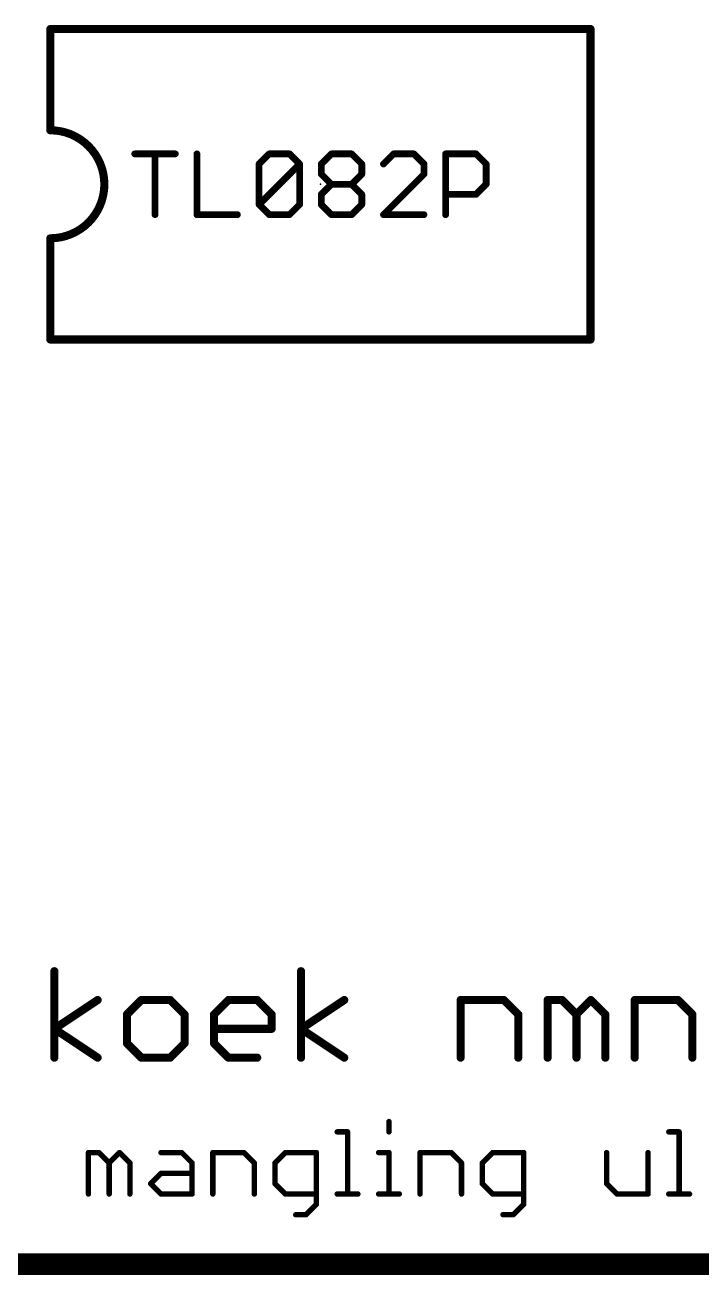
# Model space of a CAD drawing. Extents: x 0 to 100, y 0 to 80.
# Drawn here: x 18.57 to 31.31, y -0.2 to 23.32 of the extents above; entities that cross this region are included whole.
import ezdxf

# ---------------------------------------------------------------- set-up
doc = ezdxf.new("R2010")
doc.units = 0
for name, color, linetype in [('20', 7, 'CONTINUOUS'), ('21', 253, 'CONTINUOUS'), ('23', 7, 'CONTINUOUS'), ('27', 253, 'CONTINUOUS')]:
    doc.layers.add(name, color=color, linetype=linetype)

msp = doc.modelspace()

# ---------------------------------------------------------------- linework, layer by layer
at = {"layer": '20', "const_width": 0.4064}
msp.add_lwpolyline([(0, 0), (100, 0)], dxfattribs=at)
at = {"layer": '21'}
for points, const_width in [([(29.21, 23.241), (19.05, 23.241)], 0.1524), ([(19.05, 23.241), (19.05, 21.336)], 0.1524), ([(29.21, 23.241), (29.21, 17.399)], 0.1524), ([(19.05, 17.399), (19.05, 19.304)], 0.1524), ([(19.05, 17.399), (29.21, 17.399)], 0.1524), ([(19.1262, 3.8862), (19.1262, 5.5132)], 0.1524), ([(23.7648, 3.8862), (23.7648, 5.5132)], 0.1524), ([(19.1262, 4.4285), (19.9397, 4.9709)], 0.1524), ([(20.7617, 4.9709), (20.4905, 4.6997)], 0.1524), ([(21.304, 4.9709), (20.7617, 4.9709)], 0.1524), ([(21.5752, 4.6997), (21.304, 4.9709)], 0.1524), ([(22.1277, 4.6997), (22.3988, 4.9709)], 0.1524), ([(22.3988, 4.9709), (22.9411, 4.9709)], 0.1524), ([(22.9411, 4.9709), (23.2123, 4.6997)], 0.1524), ([(23.7648, 4.4285), (24.5783, 4.9709)], 0.1524), ([(26.7663, 3.8862), (26.7663, 4.9709)], 0.1524), ([(26.7663, 4.9709), (27.5798, 4.9709)], 0.1524), ([(27.5798, 4.9709), (27.8509, 4.6997)], 0.1524), ([(28.4034, 3.8862), (28.4034, 4.9709)], 0.1524), ([(28.4034, 4.9709), (28.6746, 4.9709)], 0.1524), ([(28.6746, 4.9709), (28.9457, 4.6997)], 0.1524), ([(28.9457, 4.6997), (29.2169, 4.9709)], 0.1524), ([(29.2169, 4.9709), (29.4881, 4.6997)], 0.1524), ([(30.0406, 3.8862), (30.0406, 4.9709)], 0.1524), ([(30.0406, 4.9709), (30.8541, 4.9709)], 0.1524), ([(30.8541, 4.9709), (31.1252, 4.6997)], 0.1524), ([(20.4905, 4.6997), (20.4905, 4.1574)], 0.1524), ([(21.5752, 4.1574), (21.5752, 4.6997)], 0.1524), ([(22.1277, 4.1574), (22.1277, 4.6997)], 0.1524), ([(23.2123, 4.6997), (23.2123, 4.4285)], 0.1524), ([(27.8509, 4.6997), (27.8509, 3.8862)], 0.1524), ([(28.9457, 4.6997), (28.9457, 3.8862)], 0.1524), ([(29.4881, 4.6997), (29.4881, 3.8862)], 0.1524), ([(31.1252, 4.6997), (31.1252, 3.8862)], 0.1524), ([(19.9397, 3.8862), (19.1262, 4.4285)], 0.1524), ([(23.2123, 4.4285), (22.1277, 4.4285)], 0.1524), ([(24.5783, 3.8862), (23.7648, 4.4285)], 0.1524), ([(20.4905, 4.1574), (20.7617, 3.8862)], 0.1524), ([(21.304, 3.8862), (21.5752, 4.1574)], 0.1524), ([(22.3988, 3.8862), (22.1277, 4.1574)], 0.1524), ([(20.7617, 3.8862), (21.304, 3.8862)], 0.1524), ([(22.9411, 3.8862), (22.3988, 3.8862)], 0.1524), ([(25.4193, 2.6851), (25.4193, 2.4902)], 0.1016), ([(24.4448, 2.4902), (24.6397, 2.4902)], 0.1016), ([(24.6397, 2.4902), (24.6397, 1.3208)], 0.1016), ([(30.6816, 2.4902), (30.8764, 2.4902)], 0.1016), ([(30.8764, 2.4902), (30.8764, 1.3208)], 0.1016), ([(19.7672, 1.3208), (19.7672, 2.1004)], 0.1016), ([(19.7672, 2.1004), (19.9621, 2.1004)], 0.1016), ([(19.9621, 2.1004), (20.157, 1.9055)], 0.1016), ([(20.157, 1.9055), (20.3519, 2.1004)], 0.1016), ([(20.3519, 2.1004), (20.5468, 1.9055)], 0.1016), ([(21.1315, 2.1004), (21.5213, 2.1004)], 0.1016), ([(21.5213, 2.1004), (21.7162, 1.9055)], 0.1016), ([(22.106, 1.3208), (22.106, 2.1004)], 0.1016), ([(22.106, 2.1004), (22.6907, 2.1004)], 0.1016), ([(22.6907, 2.1004), (22.8856, 1.9055)], 0.1016), ([(23.4703, 2.1004), (23.2754, 1.9055)], 0.1016), ([(24.055, 2.1004), (23.4703, 2.1004)], 0.1016), ([(24.055, 1.1259), (24.055, 2.1004)], 0.1016), ([(25.2244, 2.1004), (25.4193, 2.1004)], 0.1016), ([(25.4193, 2.1004), (25.4193, 1.3208)], 0.1016), ([(26.004, 1.3208), (26.004, 2.1004)], 0.1016), ([(26.004, 2.1004), (26.5887, 2.1004)], 0.1016), ([(26.5887, 2.1004), (26.7836, 1.9055)], 0.1016), ([(27.3683, 2.1004), (27.1734, 1.9055)], 0.1016), ([(27.953, 2.1004), (27.3683, 2.1004)], 0.1016), ([(27.953, 1.1259), (27.953, 2.1004)], 0.1016), ([(29.5122, 2.1004), (29.5122, 1.5157)], 0.1016), ([(30.2918, 1.3208), (30.2918, 2.1004)], 0.1016), ([(20.157, 1.9055), (20.157, 1.3208)], 0.1016), ([(20.5468, 1.9055), (20.5468, 1.3208)], 0.1016), ([(21.7162, 1.9055), (21.7162, 1.3208)], 0.1016), ([(22.8856, 1.9055), (22.8856, 1.3208)], 0.1016), ([(23.2754, 1.9055), (23.2754, 1.5157)], 0.1016), ([(26.7836, 1.9055), (26.7836, 1.3208)], 0.1016), ([(27.1734, 1.9055), (27.1734, 1.5157)], 0.1016), ([(20.9366, 1.5157), (21.1315, 1.7106)], 0.1016), ([(21.1315, 1.7106), (21.7162, 1.7106)], 0.1016), ([(21.1315, 1.3208), (20.9366, 1.5157)], 0.1016), ([(23.2754, 1.5157), (23.4703, 1.3208)], 0.1016), ([(27.1734, 1.5157), (27.3683, 1.3208)], 0.1016), ([(29.5122, 1.5157), (29.7071, 1.3208)], 0.1016), ([(21.7162, 1.3208), (21.1315, 1.3208)], 0.1016), ([(23.4703, 1.3208), (24.055, 1.3208)], 0.1016), ([(23.8601, 0.931), (24.055, 1.1259)], 0.1016), ([(24.4448, 1.3208), (24.8346, 1.3208)], 0.1016), ([(25.2244, 1.3208), (25.6142, 1.3208)], 0.1016), ([(27.3683, 1.3208), (27.953, 1.3208)], 0.1016), ([(27.7581, 0.931), (27.953, 1.1259)], 0.1016), ([(29.7071, 1.3208), (30.2918, 1.3208)], 0.1016), ([(30.6816, 1.3208), (31.0713, 1.3208)], 0.1016), ([(23.6652, 0.931), (23.8601, 0.931)], 0.1016), ([(27.5632, 0.931), (27.7581, 0.931)], 0.1016)]:
    msp.add_lwpolyline(points, dxfattribs=dict(at, const_width=const_width))
for points, const_width in [([(19.05, 23.2791, 1), (19.05, 23.2029)], 0.0762), ([(19.0881, 23.241, 1), (19.0119, 23.241)], 0.0762), ([(29.2481, 23.241, 1), (29.1719, 23.241)], 0.0762), ([(29.21, 23.2029, 1), (29.21, 23.2791)], 0.0762), ([(19.05, 19.304, 1), (19.05, 21.336)], 0.1524), ([(19.05, 21.3741, 1), (19.05, 21.2979)], 0.0762), ([(19.0119, 21.336, 1), (19.0881, 21.336)], 0.0762), ([(19.0881, 19.304, 1), (19.0119, 19.304)], 0.0762), ([(19.05, 19.3421, 1), (19.05, 19.2659)], 0.0762), ([(19.05, 17.4371, 1), (19.05, 17.3609)], 0.0762), ([(19.0119, 17.399, 1), (19.0881, 17.399)], 0.0762), ([(29.1719, 17.399, 1), (29.2481, 17.399)], 0.0762), ([(29.21, 17.3609, 1), (29.21, 17.4371)], 0.0762), ([(19.1643, 5.5132, 1), (19.0881, 5.5132)], 0.0762), ([(23.8029, 5.5132, 1), (23.7267, 5.5132)], 0.0762), ([(19.9608, 4.9392, 1), (19.9186, 5.0026)], 0.0762), ([(20.7617, 5.009, 1), (20.7617, 4.9328)], 0.0762), ([(20.7886, 4.9439, 1), (20.7347, 4.9978)], 0.0762), ([(21.3309, 4.9978, 1), (21.277, 4.9439)], 0.0762), ([(21.304, 4.9328, 1), (21.304, 5.009)], 0.0762), ([(22.3988, 5.009, 1), (22.3988, 4.9328)], 0.0762), ([(22.4258, 4.9439, 1), (22.3719, 4.9978)], 0.0762), ([(22.9681, 4.9978, 1), (22.9142, 4.9439)], 0.0762), ([(22.9411, 4.9328, 1), (22.9411, 5.009)], 0.0762), ([(24.5994, 4.9392, 1), (24.5572, 5.0026)], 0.0762), ([(26.8044, 4.9709, 1), (26.7282, 4.9709)], 0.0762), ([(26.7663, 5.009, 1), (26.7663, 4.9328)], 0.0762), ([(27.6067, 4.9978, 1), (27.5528, 4.9439)], 0.0762), ([(27.5798, 4.9328, 1), (27.5798, 5.009)], 0.0762), ([(28.4415, 4.9709, 1), (28.3653, 4.9709)], 0.0762), ([(28.4034, 5.009, 1), (28.4034, 4.9328)], 0.0762), ([(28.7015, 4.9978, 1), (28.6476, 4.9439)], 0.0762), ([(28.6746, 4.9328, 1), (28.6746, 5.009)], 0.0762), ([(29.2439, 4.9978, 1), (29.19, 4.9439)], 0.0762), ([(29.2439, 4.9439, 1), (29.19, 4.9978)], 0.0762), ([(30.0787, 4.9709, 1), (30.0025, 4.9709)], 0.0762), ([(30.0406, 5.009, 1), (30.0406, 4.9328)], 0.0762), ([(30.881, 4.9978, 1), (30.8271, 4.9439)], 0.0762), ([(30.8541, 4.9328, 1), (30.8541, 5.009)], 0.0762), ([(20.5286, 4.6997, 1), (20.4524, 4.6997)], 0.0762), ([(20.4636, 4.7266, 1), (20.5174, 4.6728)], 0.0762), ([(21.6133, 4.6997, 1), (21.5371, 4.6997)], 0.0762), ([(21.5482, 4.6728, 1), (21.6021, 4.7266)], 0.0762), ([(22.1658, 4.6997, 1), (22.0896, 4.6997)], 0.0762), ([(22.1007, 4.7266, 1), (22.1546, 4.6728)], 0.0762), ([(23.2504, 4.6997, 1), (23.1742, 4.6997)], 0.0762), ([(23.1854, 4.6728, 1), (23.2393, 4.7266)], 0.0762), ([(27.889, 4.6997, 1), (27.8128, 4.6997)], 0.0762), ([(27.824, 4.6728, 1), (27.8779, 4.7266)], 0.0762), ([(28.9838, 4.6997, 1), (28.9076, 4.6997)], 0.0762), ([(28.9188, 4.7266, 1), (28.9727, 4.6728)], 0.0762), ([(28.9188, 4.6728, 1), (28.9727, 4.7266)], 0.0762), ([(29.5262, 4.6997, 1), (29.45, 4.6997)], 0.0762), ([(29.4611, 4.6728, 1), (29.515, 4.7266)], 0.0762), ([(31.1633, 4.6997, 1), (31.0871, 4.6997)], 0.0762), ([(31.0983, 4.6728, 1), (31.1522, 4.7266)], 0.0762), ([(19.1473, 4.4602, 1), (19.1051, 4.3968)], 0.0762), ([(19.1051, 4.4602, 1), (19.1473, 4.3968)], 0.0762), ([(22.1277, 4.4666, 1), (22.1277, 4.3904)], 0.0762), ([(23.2123, 4.3904, 1), (23.2123, 4.4666)], 0.0762), ([(23.7859, 4.4602, 1), (23.7437, 4.3968)], 0.0762), ([(23.7437, 4.4602, 1), (23.7859, 4.3968)], 0.0762), ([(23.1742, 4.4285, 1), (23.2504, 4.4285)], 0.0762), ([(20.5174, 4.1843, 1), (20.4636, 4.1304)], 0.0762), ([(20.4524, 4.1574, 1), (20.5286, 4.1574)], 0.0762), ([(21.5371, 4.1574, 1), (21.6133, 4.1574)], 0.0762), ([(21.6021, 4.1304, 1), (21.5482, 4.1843)], 0.0762), ([(22.1546, 4.1843, 1), (22.1007, 4.1304)], 0.0762), ([(22.0896, 4.1574, 1), (22.1658, 4.1574)], 0.0762), ([(19.0881, 3.8862, 1), (19.1643, 3.8862)], 0.0762), ([(19.9186, 3.8545, 1), (19.9608, 3.9179)], 0.0762), ([(20.7617, 3.9243, 1), (20.7617, 3.8481)], 0.0762), ([(20.7347, 3.8593, 1), (20.7886, 3.9131)], 0.0762), ([(21.2771, 3.9131, 1), (21.3309, 3.8593)], 0.0762), ([(21.304, 3.8481, 1), (21.304, 3.9243)], 0.0762), ([(22.3988, 3.9243, 1), (22.3988, 3.8481)], 0.0762), ([(22.3719, 3.8593, 1), (22.4258, 3.9131)], 0.0762), ([(22.9411, 3.8481, 1), (22.9411, 3.9243)], 0.0762), ([(23.7267, 3.8862, 1), (23.8029, 3.8862)], 0.0762), ([(24.5572, 3.8545, 1), (24.5994, 3.9179)], 0.0762), ([(26.7282, 3.8862, 1), (26.8044, 3.8862)], 0.0762), ([(27.8128, 3.8862, 1), (27.889, 3.8862)], 0.0762), ([(28.3653, 3.8862, 1), (28.4415, 3.8862)], 0.0762), ([(28.9076, 3.8862, 1), (28.9838, 3.8862)], 0.0762), ([(29.45, 3.8862, 1), (29.5262, 3.8862)], 0.0762), ([(30.0025, 3.8862, 1), (30.0787, 3.8862)], 0.0762), ([(31.0871, 3.8862, 1), (31.1633, 3.8862)], 0.0762), ([(25.4447, 2.6851, 1), (25.3939, 2.6851)], 0.0508), ([(24.4448, 2.5156, 1), (24.4448, 2.4648)], 0.0508), ([(24.6651, 2.4902, 1), (24.6143, 2.4902)], 0.0508), ([(24.6397, 2.4648, 1), (24.6397, 2.5156)], 0.0508), ([(25.3939, 2.4902, 1), (25.4447, 2.4902)], 0.0508), ([(30.6816, 2.5156, 1), (30.6816, 2.4648)], 0.0508), ([(30.9018, 2.4902, 1), (30.851, 2.4902)], 0.0508), ([(30.8764, 2.4648, 1), (30.8764, 2.5156)], 0.0508), ([(19.7926, 2.1004, 1), (19.7418, 2.1004)], 0.0508), ([(19.7672, 2.1258, 1), (19.7672, 2.075)], 0.0508), ([(19.98, 2.1184, 1), (19.9441, 2.0824)], 0.0508), ([(19.9621, 2.075, 1), (19.9621, 2.1258)], 0.0508), ([(20.3698, 2.1184, 1), (20.3339, 2.0824)], 0.0508), ([(20.3698, 2.0824, 1), (20.3339, 2.1184)], 0.0508), ([(21.1315, 2.1258, 1), (21.1315, 2.075)], 0.0508), ([(21.5392, 2.1184, 1), (21.5033, 2.0824)], 0.0508), ([(21.5213, 2.075, 1), (21.5213, 2.1258)], 0.0508), ([(22.1314, 2.1004, 1), (22.0806, 2.1004)], 0.0508), ([(22.106, 2.1258, 1), (22.106, 2.075)], 0.0508), ([(22.7086, 2.1184, 1), (22.6727, 2.0824)], 0.0508), ([(22.6907, 2.075, 1), (22.6907, 2.1258)], 0.0508), ([(23.4703, 2.1258, 1), (23.4703, 2.075)], 0.0508), ([(23.4882, 2.0824, 1), (23.4523, 2.1184)], 0.0508), ([(24.0804, 2.1004, 1), (24.0296, 2.1004)], 0.0508), ([(24.055, 2.075, 1), (24.055, 2.1258)], 0.0508), ([(25.2244, 2.1258, 1), (25.2244, 2.075)], 0.0508), ([(25.4447, 2.1004, 1), (25.3939, 2.1004)], 0.0508), ([(25.4193, 2.075, 1), (25.4193, 2.1258)], 0.0508), ([(26.0294, 2.1004, 1), (25.9786, 2.1004)], 0.0508), ([(26.004, 2.1258, 1), (26.004, 2.075)], 0.0508), ([(26.6066, 2.1184, 1), (26.5707, 2.0824)], 0.0508), ([(26.5887, 2.075, 1), (26.5887, 2.1258)], 0.0508), ([(27.3683, 2.1258, 1), (27.3683, 2.075)], 0.0508), ([(27.3862, 2.0824, 1), (27.3503, 2.1184)], 0.0508), ([(27.9784, 2.1004, 1), (27.9276, 2.1004)], 0.0508), ([(27.953, 2.075, 1), (27.953, 2.1258)], 0.0508), ([(29.5376, 2.1004, 1), (29.4868, 2.1004)], 0.0508), ([(30.3172, 2.1004, 1), (30.2663, 2.1004)], 0.0508), ([(20.139, 1.9235, 1), (20.1749, 1.8875)], 0.0508), ([(20.1824, 1.9055, 1), (20.1316, 1.9055)], 0.0508), ([(20.139, 1.8875, 1), (20.1749, 1.9235)], 0.0508), ([(20.5722, 1.9055, 1), (20.5214, 1.9055)], 0.0508), ([(20.5288, 1.8875, 1), (20.5647, 1.9235)], 0.0508), ([(21.7416, 1.9055, 1), (21.6908, 1.9055)], 0.0508), ([(21.6982, 1.8875, 1), (21.7341, 1.9235)], 0.0508), ([(22.911, 1.9055, 1), (22.8602, 1.9055)], 0.0508), ([(22.8676, 1.8875, 1), (22.9035, 1.9235)], 0.0508), ([(23.2574, 1.9235, 1), (23.2933, 1.8875)], 0.0508), ([(23.3008, 1.9055, 1), (23.25, 1.9055)], 0.0508), ([(26.809, 1.9055, 1), (26.7582, 1.9055)], 0.0508), ([(26.7656, 1.8875, 1), (26.8015, 1.9235)], 0.0508), ([(27.1554, 1.9235, 1), (27.1913, 1.8875)], 0.0508), ([(27.1988, 1.9055, 1), (27.148, 1.9055)], 0.0508), ([(21.1315, 1.736, 1), (21.1315, 1.6852)], 0.0508), ([(21.1494, 1.6926, 1), (21.1135, 1.7286)], 0.0508), ([(21.7162, 1.6852, 1), (21.7162, 1.736)], 0.0508), ([(20.9545, 1.5337, 1), (20.9186, 1.4977)], 0.0508), ([(20.9186, 1.5337, 1), (20.9545, 1.4977)], 0.0508), ([(23.2933, 1.5337, 1), (23.2574, 1.4977)], 0.0508), ([(23.25, 1.5157, 1), (23.3008, 1.5157)], 0.0508), ([(27.1913, 1.5337, 1), (27.1554, 1.4977)], 0.0508), ([(27.148, 1.5157, 1), (27.1988, 1.5157)], 0.0508), ([(29.5301, 1.5337, 1), (29.4942, 1.4977)], 0.0508), ([(29.4868, 1.5157, 1), (29.5376, 1.5157)], 0.0508), ([(19.7418, 1.3208, 1), (19.7926, 1.3208)], 0.0508), ([(20.1316, 1.3208, 1), (20.1824, 1.3208)], 0.0508), ([(20.5214, 1.3208, 1), (20.5722, 1.3208)], 0.0508), ([(21.1315, 1.3462, 1), (21.1315, 1.2954)], 0.0508), ([(21.1135, 1.3028, 1), (21.1494, 1.3388)], 0.0508), ([(21.6908, 1.3208, 1), (21.7416, 1.3208)], 0.0508), ([(21.7162, 1.2954, 1), (21.7162, 1.3462)], 0.0508), ([(22.0806, 1.3208, 1), (22.1314, 1.3208)], 0.0508), ([(22.8602, 1.3208, 1), (22.911, 1.3208)], 0.0508), ([(23.4703, 1.3462, 1), (23.4703, 1.2954)], 0.0508), ([(23.4523, 1.3028, 1), (23.4882, 1.3388)], 0.0508), ([(24.0729, 1.1079, 1), (24.037, 1.1439)], 0.0508), ([(24.055, 1.2954, 1), (24.055, 1.3462)], 0.0508), ([(24.4448, 1.3462, 1), (24.4448, 1.2954)], 0.0508), ([(24.6143, 1.3208, 1), (24.6651, 1.3208)], 0.0508), ([(24.8346, 1.2954, 1), (24.8346, 1.3462)], 0.0508), ([(25.2244, 1.3462, 1), (25.2244, 1.2954)], 0.0508), ([(25.3939, 1.3208, 1), (25.4447, 1.3208)], 0.0508), ([(25.6142, 1.2954, 1), (25.6142, 1.3462)], 0.0508), ([(25.9786, 1.3208, 1), (26.0294, 1.3208)], 0.0508), ([(26.7582, 1.3208, 1), (26.809, 1.3208)], 0.0508), ([(27.3683, 1.3462, 1), (27.3683, 1.2954)], 0.0508), ([(27.3503, 1.3028, 1), (27.3862, 1.3388)], 0.0508), ([(27.9709, 1.1079, 1), (27.935, 1.1439)], 0.0508), ([(27.953, 1.2954, 1), (27.953, 1.3462)], 0.0508), ([(29.7071, 1.3462, 1), (29.7071, 1.2954)], 0.0508), ([(29.6891, 1.3028, 1), (29.725, 1.3388)], 0.0508), ([(30.2663, 1.3208, 1), (30.3172, 1.3208)], 0.0508), ([(30.2918, 1.2954, 1), (30.2918, 1.3462)], 0.0508), ([(30.6816, 1.3462, 1), (30.6816, 1.2954)], 0.0508), ([(30.851, 1.3208, 1), (30.9018, 1.3208)], 0.0508), ([(31.0713, 1.2954, 1), (31.0713, 1.3462)], 0.0508), ([(23.6652, 0.9564, 1), (23.6652, 0.9056)], 0.0508), ([(23.8421, 0.949, 1), (23.878, 0.913)], 0.0508), ([(23.8601, 0.9056, 1), (23.8601, 0.9564)], 0.0508), ([(24.0296, 1.1259, 1), (24.0804, 1.1259)], 0.0508), ([(27.5632, 0.9564, 1), (27.5632, 0.9056)], 0.0508), ([(27.7401, 0.949, 1), (27.776, 0.913)], 0.0508), ([(27.7581, 0.9056, 1), (27.7581, 0.9564)], 0.0508), ([(27.9276, 1.1259, 1), (27.9784, 1.1259)], 0.0508)]:
    msp.add_lwpolyline(points, format="xyb", dxfattribs=dict(at, const_width=const_width))
at = {"layer": '23'}
msp.add_point((24.13, 20.32), dxfattribs=at)
at = {"layer": '27', "const_width": 0.127}
for points in [[(20.6375, 20.8925), (21.4002, 20.8925)], [(21.0188, 19.7485), (21.0188, 20.8925)], [(21.8069, 20.8925), (21.8069, 19.7485)], [(22.9763, 20.7018), (23.167, 20.8925)], [(23.167, 20.8925), (23.5483, 20.8925)], [(23.5483, 20.8925), (23.7389, 20.7018)], [(24.1457, 20.7018), (24.3364, 20.8925)], [(24.3364, 20.8925), (24.7177, 20.8925)], [(24.7177, 20.8925), (24.9083, 20.7018)], [(25.5058, 20.8925), (25.3151, 20.7018)], [(25.8871, 20.8925), (25.5058, 20.8925)], [(26.0777, 20.7018), (25.8871, 20.8925)], [(26.4845, 19.7485), (26.4845, 20.8925)], [(26.4845, 20.8925), (27.0565, 20.8925)], [(27.0565, 20.8925), (27.2471, 20.7018)], [(22.9763, 19.9392), (22.9763, 20.7018)], [(22.9763, 19.9392), (23.7389, 20.7018)], [(23.7389, 20.7018), (23.7389, 19.9392)], [(24.1457, 20.5112), (24.1457, 20.7018)], [(24.9083, 20.7018), (24.9083, 20.5112)], [(26.0777, 20.5112), (26.0777, 20.7018)], [(27.2471, 20.7018), (27.2471, 20.3205)], [(24.3364, 20.3205), (24.1457, 20.5112)], [(24.9083, 20.5112), (24.7177, 20.3205)], [(25.3151, 19.7485), (26.0777, 20.5112)], [(24.1457, 20.1298), (24.3364, 20.3205)], [(24.3364, 20.3205), (24.7177, 20.3205)], [(24.7177, 20.3205), (24.9083, 20.1298)], [(27.2471, 20.3205), (27.0565, 20.1298)], [(23.167, 19.7485), (22.9763, 19.9392)], [(23.7389, 19.9392), (23.5483, 19.7485)], [(24.1457, 19.9392), (24.1457, 20.1298)], [(24.3364, 19.7485), (24.1457, 19.9392)], [(24.9083, 19.9392), (24.7177, 19.7485)], [(24.9083, 20.1298), (24.9083, 19.9392)], [(27.0565, 20.1298), (26.4845, 20.1298)], [(21.8069, 19.7485), (22.5695, 19.7485)], [(23.5483, 19.7485), (23.167, 19.7485)], [(24.7177, 19.7485), (24.3364, 19.7485)], [(26.0777, 19.7485), (25.3151, 19.7485)]]:
    msp.add_lwpolyline(points, dxfattribs=at)
at = {"layer": '27', "const_width": 0.0635}
for points in [[(20.6375, 20.9242, 1), (20.6375, 20.8607)], [(21.0506, 20.8925, 1), (20.9871, 20.8925)], [(21.4002, 20.8607, 1), (21.4002, 20.9242)], [(21.8386, 20.8925, 1), (21.7751, 20.8925)], [(23.167, 20.9242, 1), (23.167, 20.8607)], [(23.1894, 20.87, 1), (23.1445, 20.9149)], [(23.5707, 20.9149, 1), (23.5258, 20.87)], [(23.5483, 20.8607, 1), (23.5483, 20.9242)], [(24.3364, 20.9242, 1), (24.3364, 20.8607)], [(24.3588, 20.87, 1), (24.3139, 20.9149)], [(24.7401, 20.9149, 1), (24.6952, 20.87)], [(24.7177, 20.8607, 1), (24.7177, 20.9242)], [(25.5058, 20.9242, 1), (25.5058, 20.8607)], [(25.5282, 20.87, 1), (25.4833, 20.9149)], [(25.9095, 20.9149, 1), (25.8646, 20.87)], [(25.8871, 20.8607, 1), (25.8871, 20.9242)], [(26.5162, 20.8925, 1), (26.4527, 20.8925)], [(26.4845, 20.9242, 1), (26.4845, 20.8607)], [(27.0789, 20.9149, 1), (27.034, 20.87)], [(27.0565, 20.8607, 1), (27.0565, 20.9242)], [(23.008, 20.7018, 1), (22.9445, 20.7018)], [(22.9538, 20.7243, 1), (22.9987, 20.6794)], [(23.7707, 20.7018, 1), (23.7072, 20.7018)], [(23.7614, 20.6794, 1), (23.7165, 20.7243)], [(23.7165, 20.6794, 1), (23.7614, 20.7243)], [(24.1774, 20.7018, 1), (24.1139, 20.7018)], [(24.1232, 20.7243, 1), (24.1681, 20.6794)], [(24.9401, 20.7018, 1), (24.8766, 20.7018)], [(24.8859, 20.6794, 1), (24.9308, 20.7243)], [(25.2926, 20.7243, 1), (25.3375, 20.6794)], [(26.1095, 20.7018, 1), (26.046, 20.7018)], [(26.0553, 20.6794, 1), (26.1002, 20.7243)], [(27.2789, 20.7018, 1), (27.2154, 20.7018)], [(27.2247, 20.6794, 1), (27.2696, 20.7243)], [(24.1681, 20.5336, 1), (24.1232, 20.4887)], [(24.1139, 20.5112, 1), (24.1774, 20.5112)], [(24.8766, 20.5112, 1), (24.9401, 20.5112)], [(24.9308, 20.4887, 1), (24.8859, 20.5336)], [(26.046, 20.5112, 1), (26.1095, 20.5112)], [(26.1002, 20.4887, 1), (26.0553, 20.5336)], [(24.3364, 20.3522, 1), (24.3364, 20.2887)], [(24.3588, 20.298, 1), (24.3139, 20.3429)], [(24.3139, 20.298, 1), (24.3588, 20.3429)], [(24.7401, 20.3429, 1), (24.6952, 20.298)], [(24.6952, 20.3429, 1), (24.7401, 20.298)], [(24.7177, 20.2887, 1), (24.7177, 20.3522)], [(27.2154, 20.3205, 1), (27.2789, 20.3205)], [(27.2696, 20.298, 1), (27.2247, 20.3429)], [(22.9987, 19.9616, 1), (22.9538, 19.9167)], [(22.9538, 19.9616, 1), (22.9987, 19.9167)], [(23.7614, 19.9167, 1), (23.7165, 19.9616)], [(24.1774, 20.1298, 1), (24.1139, 20.1298)], [(24.1232, 20.1523, 1), (24.1681, 20.1074)], [(24.1681, 19.9616, 1), (24.1232, 19.9167)], [(24.9401, 20.1298, 1), (24.8766, 20.1298)], [(24.8859, 20.1074, 1), (24.9308, 20.1523)], [(24.9308, 19.9167, 1), (24.8859, 19.9616)], [(26.4845, 20.1616, 1), (26.4845, 20.0981)], [(27.034, 20.1523, 1), (27.0789, 20.1074)], [(27.0565, 20.0981, 1), (27.0565, 20.1616)], [(20.9871, 19.7485, 1), (21.0506, 19.7485)], [(21.7751, 19.7485, 1), (21.8386, 19.7485)], [(21.8069, 19.7802, 1), (21.8069, 19.7168)], [(22.5695, 19.7168, 1), (22.5695, 19.7802)], [(22.9445, 19.9392, 1), (23.008, 19.9392)], [(23.167, 19.7802, 1), (23.167, 19.7168)], [(23.1445, 19.726, 1), (23.1894, 19.771)], [(23.5258, 19.771, 1), (23.5707, 19.726)], [(23.5483, 19.7168, 1), (23.5483, 19.7802)], [(23.7072, 19.9392, 1), (23.7707, 19.9392)], [(24.1139, 19.9392, 1), (24.1774, 19.9392)], [(24.3364, 19.7802, 1), (24.3364, 19.7168)], [(24.3139, 19.726, 1), (24.3588, 19.771)], [(24.6952, 19.771, 1), (24.7401, 19.726)], [(24.7177, 19.7168, 1), (24.7177, 19.7802)], [(24.8766, 19.9392, 1), (24.9401, 19.9392)], [(25.2926, 19.771, 1), (25.3375, 19.726)], [(25.3151, 19.7802, 1), (25.3151, 19.7168)], [(26.0777, 19.7168, 1), (26.0777, 19.7802)], [(26.4527, 19.7485, 1), (26.5162, 19.7485)]]:
    msp.add_lwpolyline(points, format="xyb", dxfattribs=at)

doc.saveas('drawing.dxf')
